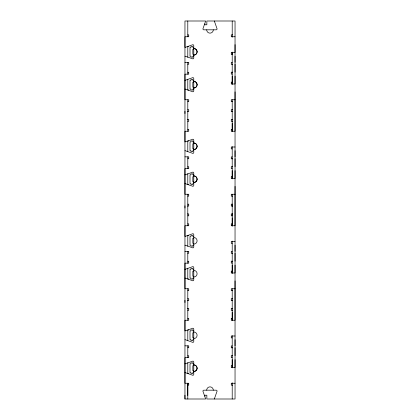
<?xml version="1.0" encoding="UTF-8"?>
<svg xmlns="http://www.w3.org/2000/svg" width="420" height="420" viewBox="0 0 420 420"><rect width="100%" height="100%" fill="white"/><g stroke="black" fill="none" stroke-linecap="round" stroke-linejoin="round"><path stroke-width="0.63" d="M214.389 399A0.945 0.945 0 0 1 214.426 398.732L217.088 391.125A0.945 0.945 0 0 0 216.143 390.18L203.858 390.18A0.945 0.945 0 0 0 202.913 391.125L205.574 398.732A0.945 0.945 0 0 1 205.616 399L184.958 399L184.958 357.656L188.738 357.656L188.738 355.766L187.792 355.766M184.958 302.531L184.958 300.3M184.958 208.031L184.958 205.8M184.958 113.531L184.958 111.3M187.792 399L187.792 383.25L187.792 395.535M232.208 367.5L232.208 359.625M232.208 320.25L232.208 312.375M232.208 300.3L232.208 300.562A0.709 0.709 0 0 1 232.417 300.064M232.208 273L232.208 265.125M232.208 253.181L231.263 253.312L231.263 251.422L232.208 251.422M232.208 225.75L232.208 217.875M232.208 205.8L232.208 206.062A0.709 0.709 0 0 1 232.417 205.564M232.208 178.5L232.208 170.625M232.208 131.25L232.208 123.375M232.208 111.3L232.208 111.562A0.709 0.709 0 0 1 232.417 111.064M232.208 84L232.208 76.125M232.208 54.758L232.208 52.222M235.042 359.625L235.042 367.5L231.263 367.5L231.263 365.61L232.208 365.61M235.042 355.688L235.042 347.681M235.042 345.844L235.042 339.685M235.042 280.875L235.042 320.25L231.263 320.25L231.263 318.36L232.68 318.36M235.042 265.125L235.042 273L231.263 273L231.263 271.11L232.208 271.11M235.042 261.188L235.042 253.181M235.042 251.344L235.042 245.185M235.042 186.375L235.042 225.75L231.263 225.75L231.263 223.86L232.68 223.86M235.042 170.625L235.042 178.5L231.263 178.5L231.263 176.61L232.208 176.61M235.042 166.688L235.042 158.681M235.042 156.844L235.042 150.685M235.042 91.875L235.042 131.25L231.263 131.25L231.263 129.36L232.68 129.36M235.042 76.125L235.042 84L231.263 84L231.263 82.11L232.208 82.11M235.042 72.188L235.042 64.181M235.042 62.344L235.042 56.185M235.042 44.625L235.042 52.5L231.263 52.5L231.263 54.39L232.208 54.39M187.792 34.86L188.738 34.86L188.738 36.75L184.958 36.75L184.958 47.413A0.945 0.945 0 0 0 185.225 47.371L192.833 44.709A0.945 0.945 0 0 1 193.778 45.654L193.778 57.939A0.945 0.945 0 0 1 192.833 58.884L185.225 56.222A0.945 0.945 0 0 0 184.958 56.185M232.68 34.86L231.263 34.86L231.263 36.75L235.042 36.75M188.738 46.515L187.792 46.515L187.792 57.288M193.778 47.413L192.833 47.413L192.833 46.468L190.942 46.468L190.942 47.413L189.998 47.413L189.998 56.185L190.942 56.185L190.942 57.13L192.833 57.13L192.833 56.185L193.778 56.185M193.778 49.303L192.833 49.303L192.833 54.296L193.778 54.296M184.958 62.344L188.738 62.344L188.738 64.234L187.792 64.234M232.208 62.423L231.263 62.423L231.263 64.312L232.523 64.312M232.208 64.234L232.68 64.234M232.523 72.188L231.263 72.188L231.263 74.078L232.208 74.078M187.792 72.266L188.738 72.266L188.738 74.156L184.958 74.156L184.958 99.75L188.738 99.75L188.738 101.64L187.792 101.64M232.208 72.266L232.68 72.266M193.778 80.314L192.833 80.314L192.833 79.37L190.942 79.37L190.942 80.314L189.998 80.314L189.998 89.087L190.942 89.087L190.942 90.032L192.833 90.032L192.833 89.087L193.778 89.087M193.778 82.205L192.833 82.205L192.833 87.197L193.778 87.197M188.738 89.985L187.792 89.985L187.792 79.212M235.042 99.75L231.263 99.75L231.263 101.64L232.68 101.64M187.792 109.673L188.738 109.673L188.738 111.562L187.478 111.562M232.68 109.673L231.263 109.673L231.263 111.562L232.68 111.562M187.478 119.438L188.738 119.438L188.738 121.328L187.792 121.328M232.68 119.438L231.263 119.438L231.263 121.328L232.68 121.328M187.792 129.36L188.738 129.36L188.738 131.25L184.958 131.25L184.958 141.913A0.945 0.945 0 0 0 185.225 141.871L192.833 139.209A0.945 0.945 0 0 1 193.778 140.154L193.778 152.439A0.945 0.945 0 0 1 192.833 153.384L185.225 150.722A0.945 0.945 0 0 0 184.958 150.685M188.738 141.015L187.792 141.015L187.792 151.788M193.778 141.913L192.833 141.913L192.833 140.968L190.942 140.968L190.942 141.913L189.998 141.913L189.998 150.685L190.942 150.685L190.942 151.631L192.833 151.631L192.833 150.685L193.778 150.685M193.778 143.803L192.833 143.803L192.833 148.796L193.778 148.796M235.042 147L231.263 147L231.263 148.89L232.208 148.89M184.958 156.844L188.738 156.844L188.738 158.734L187.792 158.734M232.208 156.922L231.263 156.922L231.263 158.812L232.523 158.812M232.208 158.734L232.68 158.734M232.523 166.688L231.263 166.688L231.263 168.578L232.208 168.578M187.792 166.766L188.738 166.766L188.738 168.656L184.958 168.656L184.958 194.25L188.738 194.25L188.738 196.14L187.792 196.14M232.208 166.766L232.68 166.766M193.778 174.815L192.833 174.815L192.833 173.87L190.942 173.87L190.942 174.815L189.998 174.815L189.998 183.587L190.942 183.587L190.942 184.532L192.833 184.532L192.833 183.587L193.778 183.587M193.778 176.704L192.833 176.704L192.833 181.697L193.778 181.697M188.738 184.485L187.792 184.485L187.792 173.712M235.042 194.25L231.263 194.25L231.263 196.14L232.68 196.14M187.792 204.172L188.738 204.172L188.738 206.062L187.478 206.062M232.68 204.172L231.263 204.172L231.263 206.062L232.68 206.062M187.478 213.938L188.738 213.938L188.738 215.828L187.792 215.828M232.68 213.938L231.263 213.938L231.263 215.828L232.68 215.828M187.792 223.86L188.738 223.86L188.738 225.75L184.958 225.75L184.958 236.413A0.945 0.945 0 0 0 185.225 236.371L192.833 233.709A0.945 0.945 0 0 1 193.778 234.654L193.778 246.939A0.945 0.945 0 0 1 192.833 247.884L185.225 245.222A0.945 0.945 0 0 0 184.958 245.185M188.738 235.515L187.792 235.515L187.792 246.288M193.778 236.413L192.833 236.413L192.833 235.468L190.942 235.468L190.942 236.413L189.998 236.413L189.998 245.185L190.942 245.185L190.942 246.131L192.833 246.131L192.833 245.185L193.778 245.185M193.778 238.303L192.833 238.303L192.833 243.296L193.778 243.296M235.042 241.5L231.263 241.5L231.263 243.39L232.208 243.39M184.958 251.344L188.738 251.344L188.738 253.234L187.792 253.234M232.208 253.234L232.68 253.234M232.208 261.188L231.263 261.188L231.263 263.078L232.208 263.078M187.792 261.266L188.738 261.266L188.738 263.156L184.958 263.156L184.958 288.75L188.738 288.75L188.738 290.64L187.792 290.64M232.208 261.266L232.68 261.266M193.778 269.315L192.833 269.315L192.833 268.37L190.942 268.37L190.942 269.315L189.998 269.315L189.998 278.087L190.942 278.087L190.942 279.032L192.833 279.032L192.833 278.087L193.778 278.087M193.778 271.205L192.833 271.205L192.833 276.197L193.778 276.197M188.738 278.985L187.792 278.985L187.792 268.212M235.042 288.75L231.263 288.75L231.263 290.64L232.68 290.64M187.792 298.673L188.738 298.673L188.738 300.562L187.478 300.562M232.68 298.673L231.263 298.673L231.263 300.562L232.68 300.562M187.478 308.438L188.738 308.438L188.738 310.328L187.792 310.328M232.68 308.438L231.263 308.438L231.263 310.328L232.68 310.328M187.792 318.36L188.738 318.36L188.738 320.25L184.958 320.25L184.958 330.913A0.945 0.945 0 0 0 185.225 330.871L192.833 328.209A0.945 0.945 0 0 1 193.778 329.154L193.778 341.439A0.945 0.945 0 0 1 192.833 342.384L185.225 339.722A0.945 0.945 0 0 0 184.958 339.685M188.738 330.015L187.792 330.015L187.792 340.788M193.778 330.913L192.833 330.913L192.833 329.968L190.942 329.968L190.942 330.913L189.998 330.913L189.998 339.685L190.942 339.685L190.942 340.631L192.833 340.631L192.833 339.685L193.778 339.685M193.778 332.803L192.833 332.803L192.833 337.796L193.778 337.796M235.042 336L231.263 336L231.263 337.89L232.208 337.89M184.958 345.844L188.738 345.844L188.738 347.734L187.792 347.734M232.208 345.923L231.263 345.923L231.263 347.812L232.523 347.812M232.208 347.734L232.68 347.734M232.523 355.688L231.263 355.688L231.263 357.578L232.208 357.578M232.208 355.766L232.68 355.766M193.778 363.815L192.833 363.815L192.833 362.87L190.942 362.87L190.942 363.815L189.998 363.815L189.998 372.587L190.942 372.587L190.942 373.532L192.833 373.532L192.833 372.587L193.778 372.587M193.778 365.705L192.833 365.705L192.833 370.697L193.778 370.697M188.738 373.485L187.792 373.485L187.792 362.712M235.042 383.25L231.263 383.25L231.263 385.14L232.68 385.14M187.792 385.14L188.738 385.14L188.738 383.25L184.958 383.25L184.958 21L205.616 21A0.945 0.945 0 0 1 205.574 21.273L202.913 28.875A0.945 0.945 0 0 0 203.858 29.82L216.143 29.82A0.945 0.945 0 0 0 217.088 28.875L214.426 21.273A0.945 0.945 0 0 1 214.389 21M232.208 21L232.208 37.223M232.208 52.122L232.208 84.378M232.208 99.75L232.208 131.722M232.208 146.622L232.208 178.878M232.208 194.25L232.208 226.222M232.208 241.122L232.208 273.378M232.208 288.75L232.208 320.723M232.208 335.622L232.208 367.878M232.208 382.778L232.208 399M204.96 23.835L204.96 24.78L206.85 24.78L206.85 21L235.042 21L235.042 399L206.85 399L206.85 395.22L204.96 395.22L204.96 396.165M187.792 21L187.792 36.75M187.792 62.344L187.792 74.156M187.792 99.75L187.792 131.25M187.792 156.844L187.792 168.656M187.792 194.25L187.792 225.75M187.792 251.344L187.792 263.156M187.792 288.75L187.792 320.25M187.792 345.844L187.792 357.656M184.958 395.22L184.958 399M232.417 308.936A0.709 0.709 0 0 1 232.208 308.438M232.417 214.436A0.709 0.709 0 0 1 232.208 213.938M232.417 119.936A0.709 0.709 0 0 1 232.208 119.438M213.308 29.82A3.308 3.308 0 0 1 210 33.128A3.308 3.308 0 0 1 206.692 29.82M206.692 390.18A3.308 3.308 0 0 1 210 386.873A3.308 3.308 0 0 1 213.308 390.18M184.958 80.314A0.945 0.945 0 0 0 185.225 80.278L192.833 77.616A0.945 0.945 0 0 1 193.778 78.561L193.778 90.846A0.945 0.945 0 0 1 192.833 91.791L185.225 89.129A0.945 0.945 0 0 0 184.958 89.087M184.958 174.815A0.945 0.945 0 0 0 185.225 174.778L192.833 172.116A0.945 0.945 0 0 1 193.778 173.061L193.778 185.346A0.945 0.945 0 0 1 192.833 186.291L185.225 183.629A0.945 0.945 0 0 0 184.958 183.587M184.958 269.315A0.945 0.945 0 0 0 185.225 269.278L192.833 266.616A0.945 0.945 0 0 1 193.778 267.561L193.778 279.846A0.945 0.945 0 0 1 192.833 280.791L185.225 278.129A0.945 0.945 0 0 0 184.958 278.087M193.778 237.489A3.308 3.308 0 0 1 197.085 240.797A3.308 3.308 0 0 1 193.778 244.104M193.778 270.396A3.308 3.308 0 0 1 197.085 273.704A3.308 3.308 0 0 1 193.778 277.011M184.958 363.815A0.945 0.945 0 0 0 185.225 363.778L192.833 361.116A0.945 0.945 0 0 1 193.778 362.061L193.778 374.346A0.945 0.945 0 0 1 192.833 375.291L185.225 372.629A0.945 0.945 0 0 0 184.958 372.587M193.778 331.989A3.308 3.308 0 0 1 197.085 335.296A3.308 3.308 0 0 1 193.778 338.604M197.085 51.797A3.308 3.308 0 0 0 193.778 48.489A3.308 3.308 0 0 1 197.085 51.797A3.308 3.308 0 0 1 193.778 55.104A3.308 3.308 0 0 0 197.085 51.797M197.085 84.704A3.308 3.308 0 0 0 193.778 81.396A3.308 3.308 0 0 1 197.085 84.704A3.308 3.308 0 0 1 193.778 88.011A3.308 3.308 0 0 0 197.085 84.704M197.085 146.297A3.308 3.308 0 0 0 193.778 142.989A3.308 3.308 0 0 1 197.085 146.297A3.308 3.308 0 0 1 193.778 149.604A3.308 3.308 0 0 0 197.085 146.297M197.085 179.203A3.308 3.308 0 0 0 193.778 175.896A3.308 3.308 0 0 1 197.085 179.203A3.308 3.308 0 0 1 193.778 182.511A3.308 3.308 0 0 0 197.085 179.203M197.085 368.204A3.308 3.308 0 0 0 193.778 364.896A3.308 3.308 0 0 1 197.085 368.204A3.308 3.308 0 0 1 193.778 371.511A3.308 3.308 0 0 0 197.085 368.204"/></g></svg>
